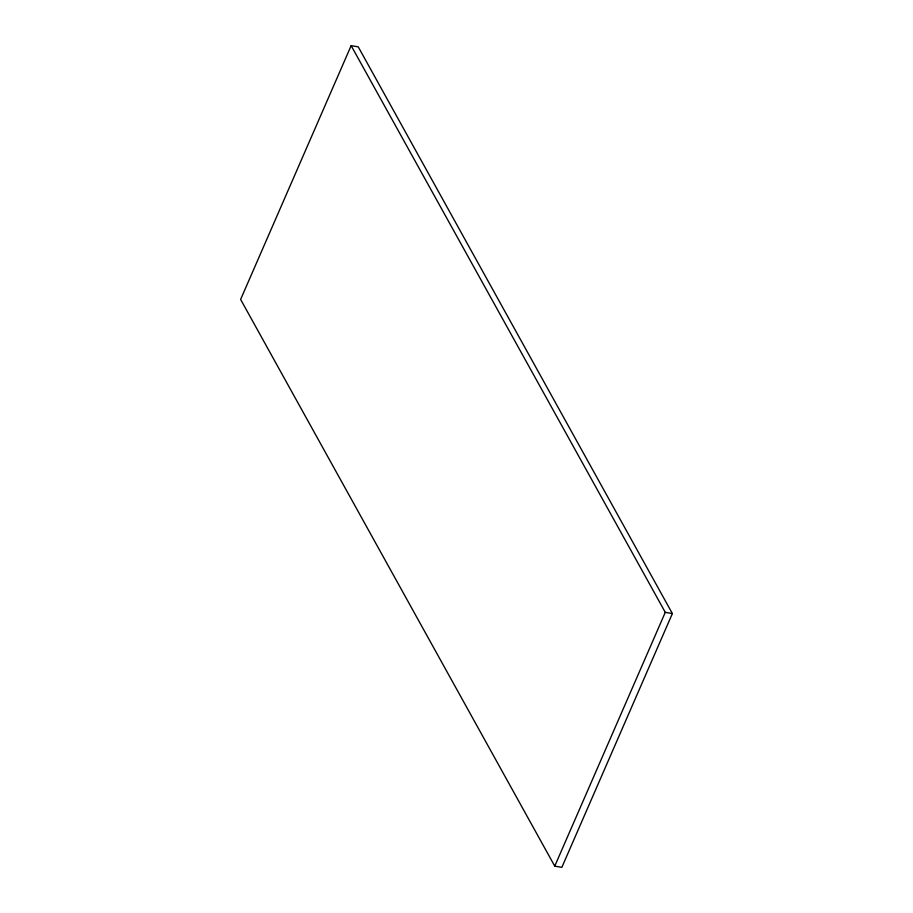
<?xml version="1.0" encoding="UTF-8"?>
<svg xmlns="http://www.w3.org/2000/svg" width="913" height="913" viewBox="0 0 913 913"><rect width="100%" height="100%" fill="white"/><g stroke="black" fill="none" stroke-linecap="round" stroke-linejoin="round"><path stroke-width="1.37" d="M351.151 45.65L240.621 299.441L554.75 866.14L561.849 867.35L672.379 613.559L358.25 46.86L351.151 45.65L665.28 612.349L672.379 613.559M554.75 866.14L665.28 612.349"/></g></svg>
